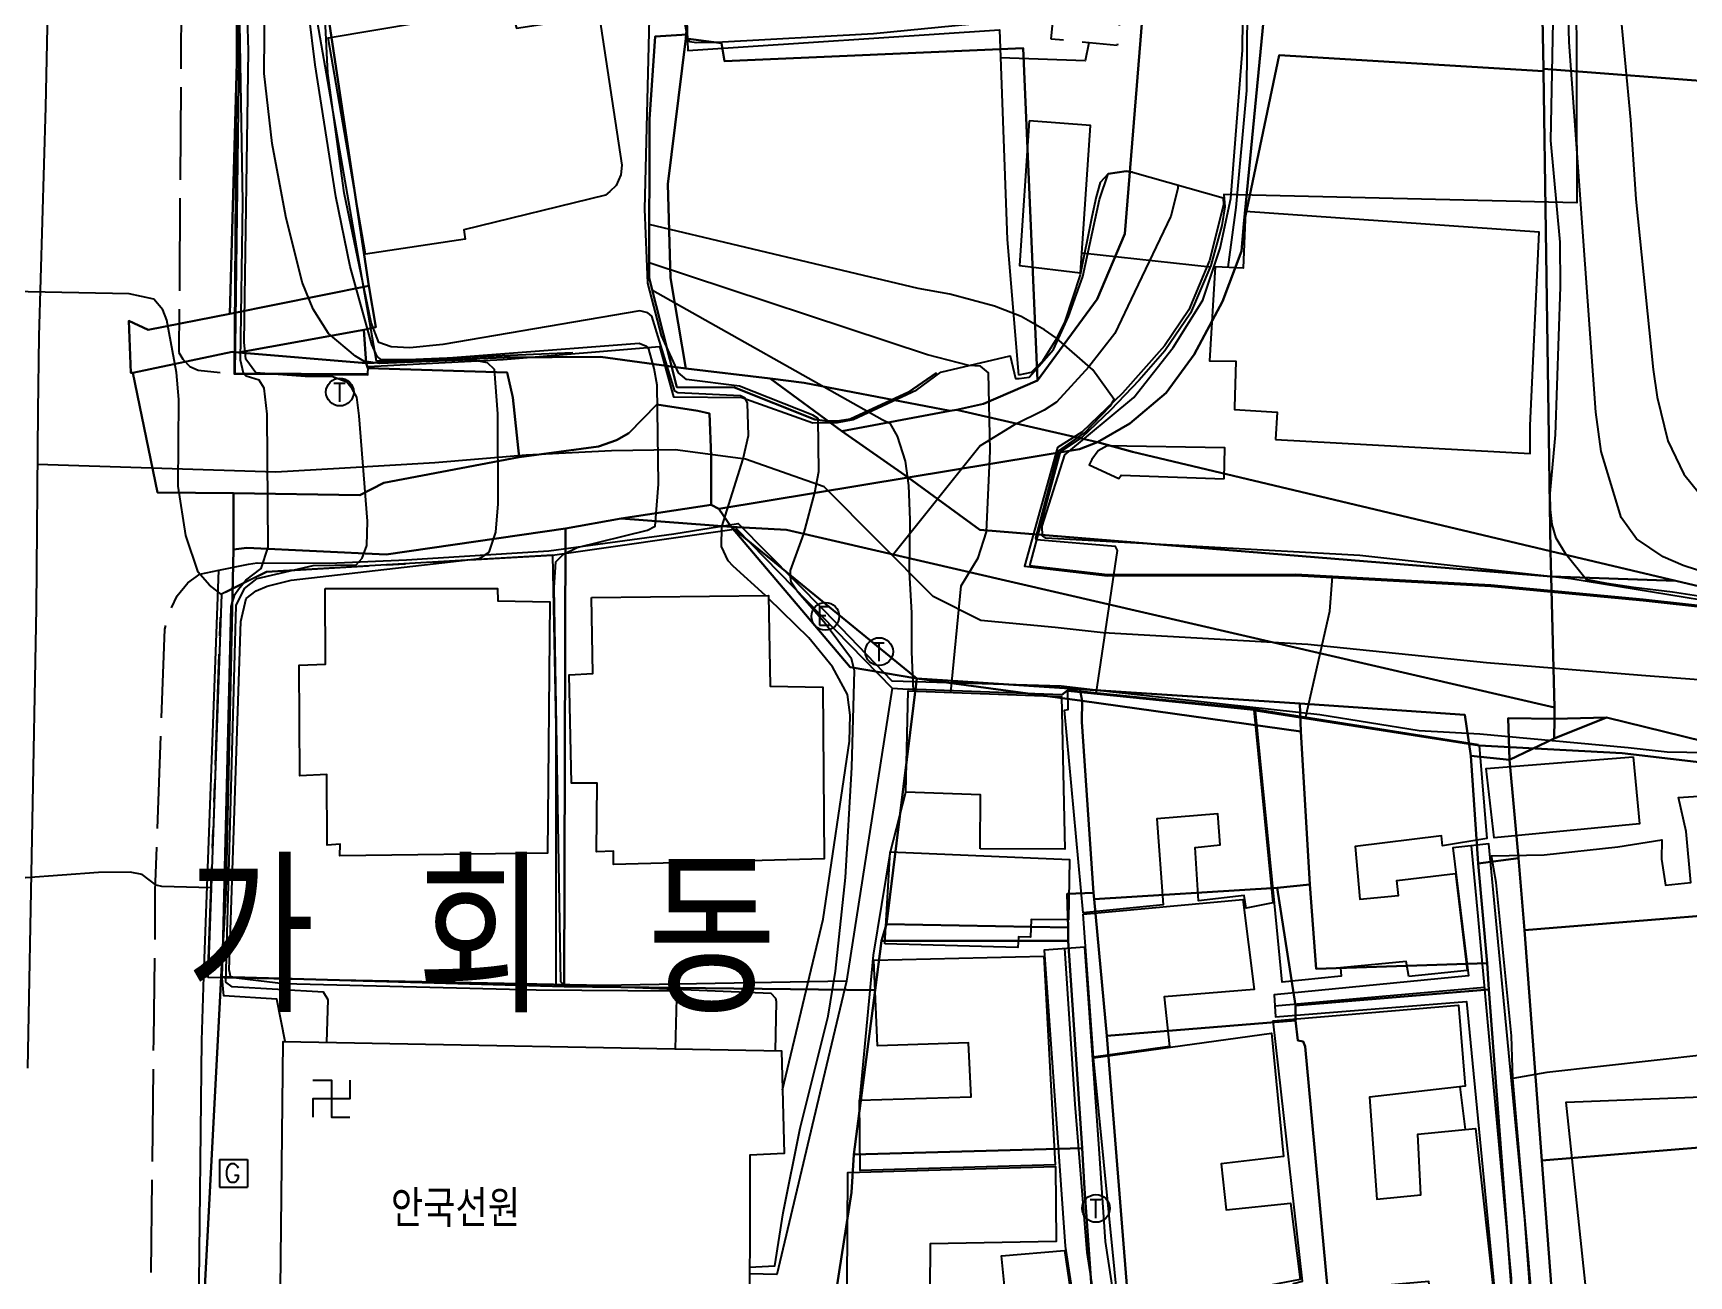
# Model space of a CAD drawing. Header units: feet. Extents: x 197796 to 199821, y 552499 to 555392.
# Drawn here: x 198685.5 to 198775, y 553707.4 to 553774.6 of the extents above; entities that cross this region are included whole.
import ezdxf

# ---------------------------------------------------------------- set-up
doc = ezdxf.new("R2010")
doc.units = ezdxf.units.FT
doc.header["$MEASUREMENT"] = 0
for name, pattern in [('ANYANG1', [11.5, 6, -1, 1, -1.5, 1, -1]), ('ANYANG2', [6, 5, -1]), ('ANYANG3', [3, 2, -1])]:
    doc.linetypes.add(name, pattern=pattern)
for name, color, linetype in [('AAA001', 7, 'CONTINUOUS'), ('AAA004', 7, 'ANYANG3'), ('AAA008', 7, 'CONTINUOUS'), ('AAB123', 7, 'CONTINUOUS'), ('AAC001', 7, 'CONTINUOUS'), ('AAC006', 7, 'ANYANG1'), ('AD002', 7, 'CONTINUOUS'), ('AD0022', 1, 'CONTINUOUS'), ('AE001', 1, 'ANYANG2'), ('AE150', 7, 'CONTINUOUS'), ('AZ0202', 7, 'CONTINUOUS'), ('AZ0203', 7, 'CONTINUOUS'), ('AZ080', 1, 'CONTINUOUS'), ('AZ0801', 7, 'CONTINUOUS'), ('AZB010', 1, 'CONTINUOUS'), ('CAA001', 7, 'CONTINUOUS'), ('CAA002', 30, 'CONTINUOUS'), ('wipco_지적', 20, 'CONTINUOUS'), ('ZC002', 7, 'CONTINUOUS'), ('ZC251', 7, 'CONTINUOUS')]:
    doc.layers.add(name, color=color, linetype=linetype)
doc.styles.add('GHS', font='ROMANS', dxfattribs={"bigfont": 'NGSW.shx'})
doc.styles.add('NGSW', font='ROMANS.shx', dxfattribs={"bigfont": 'NGSW.shx'})

# ---------------------------------------------------------------- blocks, each defined once
blk = doc.blocks.new('AZ0203')
at = {"layer": 'AZ0203'}
blk.add_circle((0, 0), 0.75, dxfattribs=at)
at = {"layer": 'AZ0203', "style": 'GHS'}
blk.add_text('T', height=1, dxfattribs=at).set_placement((-0.362, -0.524))
blk = doc.blocks.new('AAB123')
at = {"layer": 'AAB123'}
for points in [[(-1, 1), (0, 1), (0, -1), (1, -1)], [(1, 1), (1, 0), (-1, 0), (-1, -1)]]:
    blk.add_lwpolyline(points, dxfattribs=at)
blk = doc.blocks.new('AZB010')
at = {"layer": 'AZB010'}
for points in [[(-0.763, 0.79), (0.737, 0.79)], [(-0.763, 0.79), (-0.763, -0.71)], [(0.737, 0.79), (0.737, -0.71)], [(-0.763, -0.71), (0.737, -0.71)]]:
    blk.add_lwpolyline(points, dxfattribs=at)
at = {"layer": 'AZB010', "style": 'GHS'}
blk.add_text('G', height=1, dxfattribs=at).set_placement((-0.522, -0.446))
blk = doc.blocks.new('AZ0202')
at = {"layer": 'AZ0202'}
blk.add_circle((0, 0), 0.75, dxfattribs=at)
at = {"layer": 'AZ0202', "style": 'GHS'}
blk.add_text('E', height=1, dxfattribs=at).set_placement((-0.496, -0.477))

msp = doc.modelspace()

# ---------------------------------------------------------------- linework, layer by layer
at = {"layer": 'AAA001', "color": 255, "flags": 128}
for points in [[(198703.44, 553762.63), (198701.42, 553774.33), (198711.29, 553775.99), (198711.6, 553774.86), (198716.08, 553775.55), (198717.31, 553767.45), (198717.24, 553766.93), (198717, 553766.35), (198716.66, 553766.02), (198716.41, 553765.82), (198708.75, 553763.96), (198708.82, 553763.45)], [(198739.33, 553769.84), (198738.81, 553762.02), (198742.11, 553761.63), (198742.66, 553769.59)], [(198752.66, 553752.62), (198766.43, 553751.86), (198766.44, 553753.38), (198766.92, 553763.83), (198751.03, 553764.94), (198750.91, 553761.89), (198749.39, 553761.96), (198749.09, 553756.88), (198750.51, 553756.86), (198750.44, 553754.34), (198750.44, 553754.24), (198752.75, 553754.1)], [(198701.25, 553744.56), (198710.57, 553744.56), (198710.6, 553743.9), (198713.4, 553743.84), (198713.29, 553730.25), (198702.04, 553730.1), (198702.06, 553730.73), (198701.37, 553730.69), (198701.35, 553734.51), (198699.88, 553734.44), (198699.84, 553740.41), (198701.27, 553740.47)], [(198715.67, 553744.07), (198725.23, 553744.18), (198725.33, 553739.28), (198728.17, 553739.22), (198728.25, 553729.95), (198716.86, 553729.63), (198716.86, 553730.35), (198715.94, 553730.32), (198715.96, 553734.04), (198714.58, 553734.03), (198714.46, 553739.9), (198715.74, 553739.96)], [(198736.68, 553730.48), (198736.7, 553733.41), (198732.67, 553733.54), (198732.79, 553739.03), (198741.08, 553738.72), (198741.26, 553730.47)], [(198742.26, 553727.02), (198741.24, 553737.99), (198741.44, 553738.01), (198741.43, 553739.03), (198751.49, 553738), (198752.51, 553727.57), (198751.07, 553727.28), (198750.96, 553727.96), (198748.5, 553727.68), (198748.32, 553730.55), (198749.66, 553730.71), (198749.54, 553732.37), (198746.24, 553732.11), (198746.59, 553727.46)], [(198759.87, 553723.59), (198759.73, 553724.4), (198756.18, 553724.05), (198756.22, 553723.6), (198753.02, 553723.28), (198752.6, 553727.54), (198751.58, 553737.97), (198763.68, 553736.07), (198764.09, 553731.05), (198761.7, 553730.64), (198761.63, 553731.19), (198756.96, 553730.62), (198757.23, 553727.76), (198759.31, 553727.96), (198759.23, 553728.77), (198762.39, 553729.15), (198763.03, 553723.9)], [(198772, 553735.46), (198772.34, 553731.84), (198764.49, 553731.08), (198764.05, 553734.83)], [(198731.53, 553725.34), (198731.81, 553730.32), (198741.51, 553729.91), (198741.46, 553726.65), (198739.44, 553726.66), (198739.41, 553725.71), (198738.75, 553725.72), (198738.73, 553725.15)], [(198742.82, 553719.22), (198742.25, 553726.95), (198750.9, 553727.75), (198751.51, 553722.88), (198746.63, 553722.48), (198746.92, 553719.79)], [(198730.15, 553716.89), (198736.2, 553717.08), (198736.06, 553720), (198731.13, 553719.83), (198730.94, 553724.47), (198740.13, 553724.68), (198740.74, 553713.4), (198730.2, 553713.1)], [(198761.14, 553705.35), (198760.96, 553707.09), (198758.51, 553706.88), (198758.79, 553705.23), (198758, 553705.24), (198754.45, 553704.94), (198753.54, 553704.78), (198753.63, 553706.99), (198754.12, 553707.11), (198752.54, 553721.19), (198762.55, 553722.03), (198762.91, 553717.65), (198757.74, 553717.05), (198758.14, 553711.54), (198760.52, 553711.77), (198760.35, 553715.06), (198763.48, 553715.36), (198764.54, 553705.74)], [(198744.51, 553702.14), (198742.82, 553719.18), (198752.45, 553720.52), (198753.09, 553713.85), (198749.72, 553713.45), (198750, 553710.97), (198753.47, 553711.32), (198754, 553707.19), (198752.48, 553706.91), (198752.67, 553704.68), (198748.9, 553704.17), (198749.01, 553702.44)], [(198729.48, 553703.91), (198729.52, 553712.99), (198740.76, 553713.31), (198740.8, 553709.26), (198733.98, 553709.12), (198733.94, 553704.02)], [(198738.69, 553698.29), (198738.28, 553704.16), (198737.84, 553708.47), (198741.24, 553708.77), (198741.99, 553703.75), (198742.35, 553698.44)]]:
    msp.add_lwpolyline(points, close=True, dxfattribs=at)
for points in [[(198776.05, 553719.37), (198767.34, 553718.4), (198765.5, 553718.07), (198765.42, 553720.38), (198764.59, 553728.67), (198764.35, 553730.1), (198767.2, 553730.16), (198771.18, 553730.59), (198773.56, 553730.97), (198773.53, 553729.93), (198773.75, 553728.52), (198775.12, 553728.67), (198774.87, 553731.43), (198774.46, 553733.26), (198776.91, 553733.43)], [(198775.28, 553706.41), (198769.53, 553705.9), (198768.39, 553716.79), (198776.18, 553717.1)]]:
    msp.add_lwpolyline(points, dxfattribs=at)
at = {"layer": 'AAA004', "color": 255, "flags": 128}
msp.add_lwpolyline([(198740.53, 553774.27), (198740.94, 553778.5), (198744.51, 553778.15), (198744.1, 553773.92)], close=True, dxfattribs=at)
at = {"layer": 'AAA008', "color": 255, "flags": 128}
msp.add_lwpolyline([(198698.77, 553700.01), (198698.98, 553720.07), (198725.93, 553719.56), (198726.08, 553714.02), (198724.23, 553713.92), (198724.2, 553702.75), (198723.4, 553702.74), (198723.31, 553699.77), (198712.11, 553699.91), (198712.09, 553699.1), (198704.62, 553699.22), (198704.64, 553700.11)], close=True, dxfattribs=at)
at = {"layer": 'AAC001', "color": 255, "flags": 128}
for points in [[(198698.21, 553850.69), (198698.33, 553854.63), (198702.91, 553856.97), (198711.69, 553845.74), (198715.83, 553839.02), (198717.74, 553833.59), (198719.16, 553822.62), (198718.96, 553806.31), (198719.22, 553794.74), (198720.17, 553794.64), (198720.87, 553773.65), (198737.73, 553774.76), (198738.15, 553763.43), (198738.76, 553756.09)], [(198766.18, 553833.51), (198767.64, 553824.35), (198768.43, 553815.71), (198768.8, 553804.42), (198768.91, 553784.11), (198768.96, 553765.41), (198749.86, 553765.87), (198749.92, 553765.19), (198749.75, 553764.19), (198749.16, 553762.03), (198748.06, 553759.45), (198746.67, 553757.41), (198745.29, 553755.83), (198743.74, 553754.2), (198742.19, 553752.72), (198741.02, 553751.95), (198739.36, 553745.78)], [(198714.65, 553757.3), (198704.04, 553756.85), (198700.62, 553776.45), (198715.56, 553777.45), (198720.74, 553777.61)], [(198734.32, 553756.22), (198732.81, 553755.18), (198729.66, 553753.72), (198728.95, 553753.61), (198728.28, 553753.62), (198727.75, 553753.7), (198723.39, 553755.43), (198720.28, 553755.44), (198718.78, 553761.35), (198718.8, 553769.93), (198719.11, 553774.41), (198720.84, 553774.52)], [(198742.56, 553774.07), (198742.37, 553773.1), (198737.79, 553773.26)], [(198784.16, 553769.34), (198783.3, 553766.48), (198781.44, 553751.35), (198780.22, 553743.12), (198772.55, 553743.97), (198764.31, 553744.74), (198753.76, 553745.32), (198743.58, 553745.3), (198739.36, 553745.78)], [(198744.92, 553767.08), (198744.59, 553767.13), (198743.6, 553766.98), (198743.18, 553766.51), (198742.96, 553765.74), (198742.72, 553764.66), (198742.1, 553761.53), (198741.27, 553758.99), (198740.74, 553757.96), (198740.05, 553756.85), (198739.44, 553756.24), (198738.76, 553756.09)], [(198713.56, 553746.37), (198723.5, 553747.78), (198731.92, 553739.17), (198732.79, 553739.12)], [(198713.56, 553746.37), (198713.74, 553737.09), (198713.74, 553723.15)], [(198731.92, 553739.17), (198729.46, 553723.33), (198716.28, 553723.1), (198694.91, 553723.52)], [(198741.1, 553738.82), (198741.43, 553739.06), (198751.49, 553738.04), (198763.64, 553736.1)], [(198763.68, 553736.07), (198771.42, 553735.65), (198776.64, 553735.04), (198776.67, 553735.53), (198782.25, 553734.85), (198785.81, 553733.65), (198785.79, 553729.79), (198785.84, 553726.42)], [(198731.83, 553730.32), (198732.67, 553733.54)], [(198730.17, 553716.89), (198730.91, 553724.73), (198731.81, 553730.22)], [(198767.73, 553696.67), (198767.28, 553697.49), (198765.5, 553718.07)], [(198762.63, 553717.62), (198762.92, 553715.31)]]:
    msp.add_lwpolyline(points, dxfattribs=at)
at = {"layer": 'AAC006', "color": 255, "flags": 128}
msp.add_lwpolyline([(198694.91, 553723.52), (198695.64, 553744.26), (198698.08, 553745.46), (198713.56, 553746.37)], dxfattribs=at)
at = {"layer": 'AD002', "color": 255, "flags": 128}
for points in [[(198690.59, 553938.2), (198690.47, 553937.49), (198689.97, 553933.35), (198689.61, 553928.68), (198689.29, 553920.54), (198688.96, 553910.95), (198688.72, 553898.96), (198688.43, 553884.34), (198688.1, 553869.43), (198687.72, 553851.73), (198687.49, 553839.83), (198687.23, 553823.46), (198686.91, 553807.97), (198686.53, 553789.6), (198686.13, 553770.6), (198685.77, 553758.2), (198685.72, 553754.17), (198685.63, 553743.5), (198685.15, 553718.63)], [(198747.37, 553766.39), (198747.38, 553766.19), (198747, 553764.69), (198745.04, 553760.58), (198743.96, 553758.34), (198742.57, 553756.54), (198740.81, 553754.63), (198740.15, 553754.21), (198738.51, 553753.4), (198736.68, 553752.27), (198731.95, 553746.34)], [(198778.63, 553739.39), (198772.46, 553739.86), (198764.07, 553740.55), (198754.41, 553741.53), (198743.34, 553742.16), (198740.75, 553742.45), (198736.72, 553742.83), (198734.15, 553744.12), (198728.24, 553750.06), (198724, 553751.56), (198720.19, 553752.06), (198716.75, 553752), (198712.12, 553751.77), (198707.19, 553751.35), (198702.01, 553751.05), (198698.58, 553750.85), (198685.69, 553751.27)], [(198776.43, 553691.54), (198760.96, 553686.01), (198751.22, 553682.69), (198747.75, 553682.07), (198744.74, 553681.8), (198747.98, 553684.7), (198749.88, 553685.63), (198754.28, 553687.27), (198762.48, 553690.28), (198764.1, 553690.92), (198768.04, 553692.53), (198766.31, 553695.28), (198766.15, 553695.64), (198765.73, 553700.49), (198765.39, 553704.33), (198765.43, 553707.25), (198764.12, 553721.31), (198763.62, 553726.85), (198763.27, 553730.65)], [(198741.25, 553725.09), (198741.81, 553716.68), (198742.46, 553708.66), (198742.88, 553705.89), (198743.58, 553698.26), (198744.14, 553693.62), (198744.74, 553681.8), (198744.11, 553680.91), (198742.34, 553679.67), (198741.33, 553678.44), (198741.18, 553676.35), (198741.18, 553671.49), (198741.25, 553662.29), (198741.96, 553647.76), (198742.62, 553638.39), (198743.45, 553626.53), (198743.82, 553617.71), (198744.13, 553601.55), (198744.25, 553595.35)], [(198752.62, 553722), (198758.44, 553722.51), (198763.96, 553723)]]:
    msp.add_lwpolyline(points, dxfattribs=at)
at = {"layer": 'AD0022', "color": 255, "flags": 128}
msp.add_lwpolyline([(198696.49, 553778.96), (198696.37, 553760.98), (198696.34, 553756.16), (198703.57, 553756.12), (198703.58, 553756.57), (198710.89, 553756.94), (198719.34, 553757.65), (198720.09, 553754.92), (198723.8, 553754.88), (198727.64, 553753.51), (198728.96, 553753.53), (198729.82, 553753.7), (198733.26, 553755.31), (198734.55, 553756.25), (198738.31, 553757.14), (198738.6, 553755.92), (198738.8, 553755.92), (198739.34, 553755.98), (198740.66, 553757.48), (198741.46, 553759.27), (198742.23, 553761.43), (198743.14, 553765.6), (198743.61, 553766.98), (198744.59, 553767.13), (198744.92, 553767.08), (198749.82, 553765.69), (198749.84, 553765.3), (198749.09, 553762.3), (198747.98, 553759.63), (198746.66, 553757.68), (198744.39, 553755.12), (198742.19, 553753.01), (198740.87, 553752.18), (198739.08, 553745.76), (198743.58, 553745.25), (198753.76, 553745.27), (198764.31, 553744.69), (198772.54, 553743.92), (198780.21, 553743.07)], dxfattribs=at)
at = {"layer": 'AD0022', "color": 255}
for points in [[(198694.42, 553705.41), (198694.58, 553720.12), (198694.69, 553723.58), (198695.51, 553745.55), (198697.11, 553745.88), (198697.57, 553745.95), (198701.47, 553745.93), (198705.66, 553746.11), (198713.36, 553746.59), (198720.11, 553747.51), (198723.59, 553748.08), (198728.25, 553743.38), (198731.91, 553739.57), (198741.06, 553739.3), (198743.23, 553739.05), (198743.37, 553739.03), (198755.06, 553737.74), (198760.43, 553736.89), (198763.72, 553736.71), (198771.73, 553735.96), (198773.85, 553735.73), (198777.03, 553735.67)], [(198766.59, 553704.38), (198766.14, 553710.44), (198764.66, 553725.84), (198764.2, 553730.75), (198762.26, 553730.54), (198763.1, 553723.61), (198752.58, 553722.59), (198752.66, 553721.4), (198763, 553722.23), (198764.6, 553705.66)], [(198744.31, 553703.71), (198743.47, 553709.25), (198743.13, 553714.26), (198742.34, 553725.17), (198740.14, 553725.01), (198740.93, 553714.11), (198741.28, 553709), (198742.13, 553703.46)]]:
    msp.add_lwpolyline(points, dxfattribs=at)
at = {"layer": 'AE001', "color": 255, "flags": 128}
for points in [[(198693.6, 553795.66), (198693.49, 553778.98), (198693.37, 553761), (198693.34, 553757.33), (198693.56, 553756.97), (198693.94, 553756.57), (198694.39, 553756.36), (198696.34, 553756.16)], [(198692.28, 553582.91), (198692.07, 553582.99), (198691.55, 553583.32), (198690.83, 553583.94), (198690.2, 553584.56), (198689.69, 553585.27), (198689.35, 553585.98), (198689.24, 553586.41), (198689.19, 553590.9), (198689.56, 553602.49), (198689.95, 553611.2), (198689.96, 553611.74), (198690.04, 553615.01), (198689.86, 553618.97), (198690.07, 553628.55), (198690.03, 553629.91), (198690.45, 553640.12), (198690.49, 553644.04), (198690.81, 553658.79), (198690.85, 553659.64), (198691.11, 553665.01), (198691.3, 553675.21), (198691.54, 553693.67), (198691.82, 553705.46), (198691.98, 553720.15), (198692.05, 553725.11), (198692.06, 553728.22), (198692.59, 553742.37), (198692.82, 553743.27), (198693.25, 553744.16), (198693.82, 553744.87), (198694.47, 553745.34), (198695.51, 553745.55)]]:
    msp.add_lwpolyline(points, dxfattribs=at)
at = {"layer": 'AE150', "color": 255, "flags": 128}
msp.add_lwpolyline([(198749.89, 553750.49), (198749.92, 553752.16), (198743.55, 553752.28), (198743.07, 553752.01), (198742.73, 553751.53), (198742.58, 553751.25), (198744.19, 553750.51), (198744.32, 553750.69)], close=True, dxfattribs=at)
at = {"layer": 'AZ080', "color": 255, "flags": 128}
for points in [[(198698.21, 553850.69), (198698.33, 553854.63), (198702.91, 553856.97), (198711.69, 553845.74), (198715.83, 553839.02), (198717.74, 553833.59), (198719.16, 553822.62), (198718.96, 553806.31), (198719.22, 553794.74), (198720.17, 553794.64), (198720.87, 553773.65), (198737.73, 553774.76), (198738.15, 553763.43), (198738.76, 553756.09)], [(198744.92, 553767.08), (198744.59, 553767.13), (198743.6, 553766.98), (198743.18, 553766.51), (198742.96, 553765.74), (198742.72, 553764.66), (198742.1, 553761.53), (198741.27, 553758.99), (198740.74, 553757.96), (198740.05, 553756.85), (198739.44, 553756.24), (198738.76, 553756.09)], [(198749.86, 553765.87), (198749.92, 553765.19), (198749.75, 553764.19), (198749.16, 553762.03), (198748.06, 553759.45), (198746.67, 553757.41), (198745.29, 553755.83), (198743.74, 553754.2), (198742.19, 553752.72), (198741.02, 553751.95)], [(198713.56, 553746.37), (198698.08, 553745.46), (198695.64, 553744.26)], [(198695.64, 553744.26), (198695.19, 553731.37), (198694.91, 553723.52)], [(198741.1, 553738.82), (198732.79, 553739.12)], [(198763.64, 553736.1), (198751.49, 553738.04), (198741.43, 553739.06), (198741.1, 553738.82)]]:
    msp.add_lwpolyline(points, dxfattribs=at)
at = {"layer": 'AZ0801', "color": 255, "flags": 128}
for points in [[(198766.18, 553833.51), (198767.64, 553824.35), (198768.43, 553815.71), (198768.8, 553804.42), (198768.91, 553784.11), (198768.96, 553765.41)], [(198697.99, 553776.18), (198696.62, 553776.19), (198696.37, 553756.21), (198703.57, 553756.17)], [(198720.84, 553774.52), (198719.11, 553774.41), (198718.8, 553769.93), (198718.78, 553761.35), (198720.28, 553755.44), (198723.39, 553755.43), (198727.75, 553753.7), (198728.28, 553753.62), (198728.95, 553753.61), (198729.66, 553753.72), (198732.81, 553755.18), (198734.32, 553756.22)], [(198739.36, 553745.78), (198743.58, 553745.3), (198753.76, 553745.32), (198764.31, 553744.74), (198772.55, 553743.97), (198780.22, 553743.12)], [(198695.64, 553744.26), (198694.96, 553724.77), (198694.91, 553723.52)], [(198785.81, 553733.65), (198782.25, 553734.85), (198776.67, 553735.53), (198776.64, 553735.04), (198771.42, 553735.65), (198763.68, 553736.07)], [(198729.46, 553723.33), (198728.11, 553717.65), (198725.68, 553707.47), (198724.21, 553707.5)]]:
    msp.add_lwpolyline(points, dxfattribs=at)
at = {"layer": 'CAA001', "color": 255, "flags": 128}
for points, elevation in [([(198699.09, 553720.068), (198698.64, 553722.35), (198695.77, 553722.53), (198695.68, 553723.49), (198696.17, 553743.58), (198696.36, 553744.24), (198696.56, 553744.53), (198696.97, 553745.01), (198697.79, 553745.64), (198698.17, 553746.79), (198698.11, 553753.98), (198697.95, 553755.39), (198697.69, 553755.82), (198696.99, 553756.05), (198696.83, 553756.2), (198696.67, 553756.91), (198696.81, 553765.45), (198696.55, 553780.5)], 50), ([(198801.021, 553738.15), (198787.87, 553741.36), (198784.01, 553742.41), (198780.12, 553743.21), (198768.63, 553745.08), (198757.22, 553746.34), (198740.23, 553747.29), (198740.05, 553747.41), (198740.03, 553747.94), (198741.26, 553751.78), (198745, 553754.89), (198747.12, 553757.6), (198748.73, 553760.15), (198749.66, 553762.96), (198750.25, 553765.64), (198750.88, 553773.67), (198750.94, 553780.41)], 60), ([(198724.214, 553707.86), (198725.58, 553707.93), (198726.03, 553710.81), (198726.94, 553715.38), (198728.47, 553721.43), (198728.86, 553723.87), (198729.4, 553728.94), (198729.75, 553734.88), (198729.89, 553740.13), (198729.73, 553740.76), (198728.24, 553742.74), (198726.82, 553744.37), (198726.47, 553744.91), (198726.42, 553745.21), (198726.42, 553745.54), (198727.14, 553747.52), (198727.75, 553749.76), (198727.95, 553750.88), (198727.92, 553753.75), (198727.64, 553753.94), (198723.66, 553755.51), (198720.8, 553755.87), (198720.37, 553756.22), (198719.44, 553758.24), (198718.71, 553761.07), (198718.55, 553765.08), (198718.91, 553779.81)], 55), ([(198736.26, 553775.08), (198730.92, 553774.55), (198722.42, 553774.09), (198721.32, 553774.06), (198720.98, 553774.12), (198720.87, 553774.29), (198720.63, 553775.55)], 60)]:
    msp.add_lwpolyline(points, dxfattribs=dict(at, elevation=elevation))
at = {"layer": 'CAA002', "color": 255, "flags": 128}
for points, elevation in [([(198782.007, 553746.539), (198779.36, 553745.16), (198778.41, 553745), (198776.1, 553745.36), (198774.71, 553745.8), (198773.62, 553746.27), (198772.18, 553747.25), (198771.35, 553748.4), (198770.28, 553751.97), (198769.98, 553754.1), (198768.54, 553774.11), (198768.36, 553780.76), (198768.04, 553787.39), (198767.99, 553810.81), (198767.83, 553811.87), (198767.11, 553812.11), (198762.31, 553812.28), (198749.28, 553813.18), (198744.12, 553812.88)], 63), ([(198784.938, 553746.117), (198783.98, 553744.91), (198782.37, 553744.29), (198779.97, 553744.03), (198778.45, 553744.01), (198776.24, 553744.03), (198774.14, 553744.37), (198772.03, 553744.61), (198770.58, 553744.83), (198769.46, 553745.04), (198768.36, 553746.42), (198767.85, 553747.28), (198767.62, 553748.02), (198767.53, 553748.84), (198767.52, 553749.7), (198767.81, 553752.87), (198768.07, 553760.88), (198768.06, 553763.28), (198767.56, 553768.79), (198767.84, 553783.5)], 62), ([(198771.25, 553776.4), (198771.87, 553769.9), (198772.15, 553765.62), (198773.09, 553756.41), (198773.31, 553754.91), (198773.88, 553752.55), (198774.75, 553750.74), (198775.96, 553749.24), (198777.16, 553748.64), (198778.31, 553748.36), (198779.2, 553748.3), (198780.32, 553748.58), (198780.8, 553749.16), (198781.93, 553754.19), (198782.8, 553759.55), (198784.29, 553766.49), (198785.05, 553768.71), (198786.23, 553770.45), (198788.15, 553772.54), (198788.54, 553773.4), (198788.62, 553774.34), (198788.26, 553781.88)], 64), ([(198720.2, 553719.668), (198720.27, 553722.41), (198720.09, 553722.79), (198712.66, 553722.84), (198699, 553723.19), (198696.15, 553723.53), (198696.06, 553723.95), (198696.69, 553742.77), (198696.98, 553744.02), (198697.53, 553744.44), (198698.11, 553744.69), (198699.41, 553745.02), (198709.6, 553746.19), (198710.12, 553746.52), (198710.48, 553747.6), (198710.61, 553749.14), (198710.6, 553754.01), (198710.41, 553756.41), (198710.04, 553756.76), (198709.17, 553756.93), (198704.22, 553756.72), (198703.35, 553756.85), (198702.89, 553757.13), (198701.44, 553758.35), (198700.61, 553759.66), (198700.01, 553761.13), (198699.13, 553764.67), (198698.39, 553768.63), (198697.96, 553772.41), (198698.02, 553780.8)], 52), ([(198701.35, 553720.025), (198701.41, 553722.32), (198701.17, 553722.74), (198696.23, 553723.03), (198695.89, 553723.28), (198696.44, 553743.65), (198696.9, 553744.57), (198697.57, 553745.11), (198700.6, 553745.8), (198702.94, 553745.84), (198703.25, 553746.2), (198703.51, 553746.89), (198703.55, 553748.21), (198703.09, 553753.89), (198702.97, 553754.91), (198702.72, 553755.35), (198702.43, 553755.71), (198701.62, 553756.03), (198700.17, 553756.03), (198697.51, 553756.23), (198696.96, 553756.97), (198696.88, 553757.88), (198697.11, 553773.63), (198696.95, 553779.17)], 51), ([(198725.62, 553719.566), (198725.67, 553722.21), (198725.63, 553722.4), (198725.38, 553722.66), (198714.55, 553723.11), (198714.16, 553723.14), (198714.01, 553723.3), (198713.64, 553744.61), (198713.73, 553746), (198714.14, 553746.42), (198714.89, 553746.77), (198718.69, 553747.72), (198719.1, 553747.94), (198719.29, 553750.21), (198719.21, 553755.55), (198719.05, 553756.45), (198718.76, 553757.5), (198718.64, 553757.65), (198718.24, 553757.8), (198706.98, 553756.95), (198704.31, 553756.93), (198704.07, 553757.1), (198703.78, 553757.75), (198702.61, 553761.98), (198701.83, 553765.75), (198700.72, 553772.87), (198700.37, 553775.66)], 53), ([(198725.072, 553744.178), (198723.32, 553745.76), (198723.05, 553746.06), (198722.7, 553746.83), (198722.71, 553747.9), (198723.86, 553751.58), (198724.16, 553752.83), (198724.1, 553754.59), (198723.97, 553754.85), (198723.72, 553754.98), (198720.33, 553755.14), (198720.16, 553755.23), (198718.93, 553759.29), (198718.7, 553759.46), (198718.27, 553759.57), (198707.62, 553757.76), (198705.84, 553757.58), (198704.83, 553757.62), (198704.16, 553757.86), (198703.74, 553758.94), (198702.28, 553765.95), (198701.4, 553772.43), (198701.25, 553775.34)], 54), ([(198742.964, 553738.873), (198744.12, 553746.61), (198744.01, 553746.84), (198739.73, 553747.19), (198739.69, 553747.28), (198740.94, 553752), (198742.32, 553752.98), (198743.71, 553754.42), (198743.94, 553754.78), (198742.78, 553756.39), (198740.81, 553758.09), (198740.16, 553758.55), (198738.91, 553759.26), (198737.46, 553759.82), (198735.05, 553760.48), (198733.34, 553760.78), (198718.787, 553764.241)], 58), ([(198754.29, 553737.544), (198755.59, 553743.34), (198755.75, 553745.21)], 59), ([(198725.987, 553717.457), (198728.2, 553726.69), (198729.62, 553736.31), (198729.66, 553737.72), (198729.5, 553738.83), (198728.69, 553740.32), (198727.41, 553741.89), (198725.233, 553744.027)], 54), ([(198695.086, 553728.38), (198692.42, 553728.44), (198692.12, 553728.52), (198691.35, 553729.1), (198690.7, 553729.23), (198688.99, 553729.21), (198685.07, 553728.91), (198681.79, 553729.57), (198680.25, 553729.75), (198675.09, 553729.76)], 48)]:
    msp.add_lwpolyline(points, dxfattribs=dict(at, elevation=elevation))
at = {"layer": 'CAA002', "color": 255}
for points, elevation in [([(198720.209, 553797.87), (198720.662, 553790.744), (198721.103, 553790.54), (198724.26, 553790.1), (198733.29, 553789.82), (198735.08, 553789.63), (198735.78, 553789.36), (198735.97, 553789.05), (198735.93, 553786.52), (198736.12, 553784.79), (198736.55, 553784.01), (198737.1, 553783.65), (198748.75, 553783.08), (198750.76, 553782.85), (198751.01, 553782.68), (198751.09, 553782.08), (198751.15, 553778.04), (198751.09, 553771.49), (198750.52, 553765.16), (198750.081, 553761.928)], 61), ([(198695.639, 553744.244), (198695, 553744.74), (198694.39, 553745.45), (198693.72, 553747.42), (198693.31, 553750.1), (198693.34, 553754.78), (198693.21, 553756.24), (198692.69, 553759.07), (198692.47, 553759.62), (198691.98, 553760.2), (198690.66, 553760.49), (198684.28, 553760.62), (198682.23, 553760.93), (198680.14, 553761.48), (198679.61, 553761.91), (198679.27, 553762.39), (198678.58, 553763.06), (198678.44, 553762.98), (198678.33, 553760.83), (198678.13, 553760.75), (198675.09, 553760.42)], 49), ([(198749.122, 553761.94), (198742.184, 553762.701)], 59), ([(198735.102, 553738.944), (198735.65, 553744.71), (198736.57, 553746.22), (198737.02, 553747.62), (198737.22, 553752), (198737.14, 553756.23), (198736.7, 553756.59), (198736.07, 553756.61), (198733.83, 553757.19), (198718.782, 553762.169)], 57), ([(198733.07, 553739.02), (198732.995, 553741.134), (198732.995, 553743.254), (198732.867, 553745.46), (198732.89, 553748.28), (198732.83, 553750.13), (198732.65, 553751.45), (198732.22, 553752.8), (198731.84, 553753.46), (198731.38, 553753.68), (198718.953, 553760.668)], 56)]:
    msp.add_lwpolyline(points, dxfattribs=dict(at, elevation=elevation))
at = {"layer": 'wipco_지적', "color": 20}
for points in [[(198766.005, 553833.646), (198780.241, 553835.853), (198780.358, 553834.264), (198780.763, 553823.993), (198780.834, 553823.201), (198786.931, 553790.115), (198787.249, 553772.107), (198787.121, 553771.142), (198786.957, 553771.142), (198767.164, 553772.659), (198767.03, 553779.034), (198766.468, 553804.698), (198766.005, 553833.646)], [(198742.305, 553818.574), (198742.379, 553817.229), (198742.039, 553799.787), (198742.605, 553799.204), (198742.741, 553780.601), (198745.916, 553780.4), (198745.85, 553780.245), (198744.502, 553763.73), (198743.008, 553760.213), (198739.78, 553755.803), (198739.005, 553773.779), (198722.853, 553773.068), (198722.689, 553774.052), (198720.755, 553774.307), (198721.057, 553777.848), (198721.409, 553782.12), (198719.671, 553791.863), (198719.689, 553793.867), (198719.923, 553807.668), (198720.669, 553812.64), (198721.161, 553813.86), (198737.936, 553817.234), (198741.208, 553820.123), (198742.305, 553818.574)], [(198745.85, 553780.245), (198749.063, 553780.129), (198752.461, 553779.931), (198750.947, 553764.282), (198750.821, 553762.808), (198749.798, 553760.078), (198748.266, 553757.217), (198746.753, 553755.14), (198744.779, 553753.491), (198743.028, 553752.471), (198735.397, 553754.226), (198736.874, 553754.554), (198739.78, 553755.803), (198743.008, 553760.213), (198744.502, 553763.73), (198745.85, 553780.245)], [(198752.461, 553779.931), (198767.03, 553779.034), (198767.164, 553772.659), (198767.164, 553772.532), (198752.859, 553773.391), (198750.947, 553764.282), (198752.461, 553779.931)], [(198701.275, 553776.532), (198721.057, 553777.848), (198720.755, 553774.307), (198719.794, 553766.42), (198719.941, 553761.36), (198720.765, 553756.454), (198716.143, 553757.093), (198710.935, 553757.056), (198703.467, 553756.749), (198703.339, 553758.553), (198703.996, 553758.683), (198703.612, 553760.924), (198701.275, 553776.532)], [(198701.275, 553776.532), (198703.612, 553760.924), (198696.104, 553759.416), (198696.576, 553776.232), (198701.275, 553776.532)], [(198720.755, 553774.307), (198722.689, 553774.052), (198722.853, 553773.068), (198739.005, 553773.779), (198739.78, 553755.803), (198736.874, 553754.554), (198735.397, 553754.226), (198735.068, 553754.171), (198727.16, 553755.684), (198725.328, 553755.907), (198720.765, 553756.454), (198719.941, 553761.36), (198719.794, 553766.42), (198720.755, 553774.307)], [(198750.947, 553764.282), (198752.859, 553773.391), (198767.164, 553772.532), (198767.541, 553746.58), (198744.931, 553751.945), (198743.028, 553752.471), (198744.779, 553753.491), (198746.753, 553755.14), (198748.266, 553757.217), (198749.798, 553760.078), (198750.821, 553762.808), (198750.947, 553764.282)], [(198767.164, 553772.532), (198767.164, 553772.659), (198786.957, 553771.142), (198784.297, 553756.645), (198782.331, 553746.083), (198782.331, 553745.828), (198781.881, 553743.197), (198774.311, 553744.968), (198767.541, 553746.58), (198767.164, 553772.532)], [(198696.104, 553759.416), (198703.612, 553760.924), (198703.996, 553758.683), (198703.339, 553758.553), (198696.565, 553757.316), (198696.218, 553757.352), (198690.849, 553756.217), (198690.739, 553756.217), (198690.631, 553759.028), (198691.673, 553758.556), (198696.104, 553759.416)], [(198703.339, 553758.553), (198703.467, 553756.749), (198696.565, 553757.316), (198703.339, 553758.553)], [(198703.467, 553756.749), (198703.559, 553756.475), (198711.103, 553756.233), (198711.414, 553754.884), (198711.746, 553751.656), (198704.437, 553750.283), (198703.124, 553749.609), (198696.298, 553749.717), (198692.184, 553749.753), (198690.849, 553756.217), (198696.218, 553757.352), (198696.565, 553757.316), (198703.467, 553756.749)], [(198720.765, 553756.454), (198725.328, 553755.907), (198729.206, 553753.07), (198732.783, 553750.555), (198722.554, 553748.863), (198722.135, 553749.082), (198722.137, 553751.725), (198722.045, 553754.021), (198721.406, 553754.167), (198719.198, 553754.517), (198717.675, 553752.968), (198717.019, 553752.585), (198716.034, 553752.239), (198711.746, 553751.656), (198711.414, 553754.884), (198711.103, 553756.233), (198703.559, 553756.475), (198703.467, 553756.749), (198710.935, 553757.056), (198716.143, 553757.093), (198720.765, 553756.454)], [(198725.328, 553755.907), (198727.16, 553755.684), (198735.068, 553754.171), (198729.206, 553753.07), (198725.328, 553755.907)], [(198721.406, 553754.167), (198722.045, 553754.021), (198722.137, 553751.725), (198722.135, 553749.082), (198717.264, 553748.353), (198714.251, 553747.814), (198704.553, 553746.395), (198697.023, 553746.761), (198696.299, 553746.673), (198696.298, 553749.717), (198703.124, 553749.609), (198704.437, 553750.283), (198711.746, 553751.656), (198716.034, 553752.239), (198717.019, 553752.585), (198717.675, 553752.968), (198719.198, 553754.517), (198721.406, 553754.167)], [(198735.068, 553754.171), (198735.397, 553754.226), (198743.028, 553752.471), (198742.058, 553752.09), (198732.783, 553750.555), (198729.206, 553753.07), (198735.068, 553754.171)], [(198743.028, 553752.471), (198744.931, 553751.945), (198767.541, 553746.58), (198767.566, 553745.205), (198736.658, 553747.728), (198732.783, 553750.555), (198742.058, 553752.09), (198743.028, 553752.471)], [(198722.554, 553748.863), (198732.783, 553750.555), (198736.658, 553747.728), (198767.566, 553745.205), (198767.744, 553738.12), (198726.21, 553747.73), (198723.211, 553747.897), (198722.554, 553748.863)], [(198722.135, 553749.082), (198722.554, 553748.863), (198723.211, 553747.897), (198717.264, 553748.353), (198722.135, 553749.082)], [(198723.211, 553747.897), (198729.649, 553740.3), (198733.262, 553739.699), (198731.624, 553726.407), (198731.356, 553725.514), (198731.005, 553722.848), (198714.19, 553723.047), (198714.251, 553747.814), (198717.264, 553748.353), (198723.211, 553747.897)], [(198714.251, 553747.814), (198714.19, 553723.047), (198695.629, 553723.564), (198695.883, 553728.12), (198696.299, 553746.673), (198697.023, 553746.761), (198704.553, 553746.395), (198714.251, 553747.814)], [(198733.262, 553739.699), (198723.211, 553747.897), (198726.21, 553747.73), (198767.744, 553738.12), (198767.744, 553737.52), (198765.242, 553737.553), (198765.316, 553735.293), (198763.218, 553735.511), (198762.896, 553737.727), (198753.974, 553738.346), (198733.262, 553739.699)], [(198733.262, 553739.699), (198729.649, 553740.3), (198723.211, 553747.897), (198733.262, 553739.699)], [(198767.541, 553746.58), (198774.311, 553744.968), (198767.566, 553745.205), (198767.541, 553746.58)], [(198781.881, 553743.197), (198782.61, 553742.997), (198790.299, 553741.134), (198800.963, 553738.433), (198800.639, 553730.402), (198789.963, 553732.871), (198783.12, 553734.675), (198783.12, 553734.511), (198770.572, 553737.593), (198767.744, 553737.52), (198767.744, 553738.12), (198767.566, 553745.205), (198774.311, 553744.968), (198781.881, 553743.197)], [(198733.262, 553739.699), (198742.193, 553738.494), (198742.177, 553737.356), (198742.822, 553728.102), (198741.399, 553728.047), (198741.445, 553726.224), (198731.624, 553726.407), (198733.262, 553739.699)], [(198742.193, 553738.494), (198733.262, 553739.699), (198742.068, 553739.124), (198742.193, 553738.494)], [(198742.068, 553739.124), (198753.974, 553738.346), (198754.035, 553736.829), (198742.193, 553738.494), (198742.068, 553739.124)], [(198742.193, 553738.494), (198754.035, 553736.829), (198754.508, 553728.558), (198752.757, 553728.376), (198742.858, 553727.756), (198742.822, 553728.102), (198742.177, 553737.356), (198742.193, 553738.494)], [(198762.896, 553737.727), (198763.218, 553735.511), (198763.622, 553729.693), (198764.1, 553724.306), (198754.859, 553723.996), (198754.508, 553728.558), (198754.035, 553736.829), (198753.974, 553738.346), (198762.896, 553737.727)], [(198767.744, 553737.52), (198767.726, 553736.445), (198765.316, 553735.293), (198765.242, 553737.553), (198767.744, 553737.52)], [(198770.572, 553737.593), (198783.12, 553734.511), (198783.444, 553729.633), (198783.423, 553727.498), (198766.123, 553726.09), (198765.811, 553729.989), (198765.316, 553735.293), (198767.726, 553736.445), (198770.572, 553737.593)], [(198770.572, 553737.593), (198767.726, 553736.445), (198767.744, 553737.52), (198770.572, 553737.593)], [(198765.316, 553735.293), (198765.811, 553729.989), (198763.622, 553729.693), (198763.218, 553735.511), (198765.316, 553735.293)], [(198765.811, 553729.989), (198766.123, 553726.09), (198767.071, 553713.636), (198767.665, 553705.756), (198768.506, 553693.781), (198766.253, 553692.812), (198765.647, 553704.725), (198765.516, 553705.756), (198765.458, 553706.216), (198764.208, 553722.888), (198764.1, 553724.306), (198763.622, 553729.693), (198765.811, 553729.989)], [(198754.508, 553728.558), (198754.859, 553723.996), (198764.1, 553724.306), (198764.208, 553722.888), (198753.743, 553722.015), (198752.757, 553728.376), (198754.508, 553728.558)], [(198742.858, 553727.756), (198743.533, 553720.381), (198744.703, 553705.756), (198744.866, 553703.721), (198745.928, 553687.491), (198746.228, 553686.962), (198744.169, 553686.643), (198743.275, 553698.943), (198742.844, 553704.871), (198742.776, 553705.756), (198742.333, 553712.128), (198742.2, 553714.294), (198741.445, 553725.514), (198741.445, 553726.224), (198741.399, 553728.047), (198742.822, 553728.102), (198742.858, 553727.756)], [(198752.757, 553728.376), (198753.743, 553722.015), (198753.743, 553721.209), (198743.533, 553720.381), (198742.858, 553727.756), (198752.757, 553728.376)], [(198766.123, 553726.09), (198783.423, 553727.498), (198784.558, 553715.078), (198767.071, 553713.636), (198766.123, 553726.09)], [(198741.445, 553726.224), (198741.445, 553725.514), (198731.356, 553725.514), (198731.624, 553726.407), (198741.445, 553726.224)], [(198731.356, 553725.514), (198741.445, 553725.514), (198742.2, 553714.294), (198729.858, 553713.956), (198731.005, 553722.848), (198731.356, 553725.514)], [(198714.19, 553723.047), (198731.005, 553722.848), (198729.858, 553713.956), (198729.732, 553711.896), (198728.778, 553705.756), (198728.573, 553704.222), (198727.783, 553698.352), (198723.788, 553698.215), (198713.714, 553697.631), (198711.973, 553697.557), (198704.088, 553697.096), (198701.899, 553696.992), (198701.878, 553698.55), (198696.921, 553698.595), (198697.005, 553704.994), (198694.804, 553704.456), (198694.698, 553704.459), (198694.698, 553705.756), (198695.629, 553723.564), (198714.19, 553723.047)], [(198753.743, 553722.015), (198764.208, 553722.888), (198765.458, 553706.216), (198755.568, 553705.749), (198754.273, 553719.79), (198754.164, 553720.073), (198753.859, 553720.117), (198753.743, 553721.209), (198753.743, 553722.015)], [(198753.743, 553721.209), (198753.859, 553720.117), (198754.164, 553720.073), (198754.273, 553719.79), (198755.568, 553705.749), (198755.634, 553703.831), (198752.876, 553703.649), (198752.614, 553704.172), (198744.866, 553703.721), (198744.703, 553705.756), (198743.533, 553720.381), (198753.743, 553721.209)], [(198767.071, 553713.636), (198784.558, 553715.078), (198785.222, 553705.756), (198785.706, 553698.964), (198784.323, 553697.149), (198782.727, 553695.962), (198781.006, 553694.977), (198768.85, 553690.765), (198768.506, 553693.781), (198767.665, 553705.756), (198767.071, 553713.636)], [(198728.573, 553704.222), (198728.778, 553705.756), (198729.732, 553711.896), (198729.858, 553713.956), (198742.2, 553714.294), (198742.333, 553712.128), (198742.776, 553705.756), (198742.844, 553704.871), (198728.573, 553704.222)]]:
    msp.add_lwpolyline(points, close=True, dxfattribs=at)
msp.add_lwpolyline([(198696.576, 553776.232), (198696.104, 553759.416), (198691.673, 553758.556), (198690.631, 553759.028), (198690.739, 553756.217), (198690.849, 553756.217), (198692.184, 553749.753), (198696.298, 553749.717), (198696.299, 553746.673), (198695.883, 553728.12), (198695.629, 553723.564), (198694.698, 553705.756), (198694.698, 553704.459), (198689.13, 553703.195), (198688.922, 553705.756), (198685.161, 553705.756)], dxfattribs=at)

# ---------------------------------------------------------------- block references
at = {"layer": 'AAB123', "color": 255}
msp.add_blockref('AAB123', (198701.59, 553716.97), dxfattribs=at)
at = {"layer": 'AZ0202', "color": 255}
msp.add_blockref('AZ0202', (198728.31, 553743.06), dxfattribs=at)
at = {"layer": 'AZ0203', "color": 255}
for p in [(198702.05, 553755.18), (198731.22, 553741.15), (198742.95, 553711.04)]:
    msp.add_blockref('AZ0203', p, dxfattribs=at)
at = {"layer": 'AZB010', "color": 255}
msp.add_blockref('AZB010', (198696.31, 553712.9), dxfattribs=at)

# ---------------------------------------------------------------- texts
at = {"layer": 'ZC002', "style": 'NGSW'}
msp.add_text('안국선원', height=2, dxfattribs=at).set_placement((198704.81, 553710.03))
at = {"layer": 'ZC251', "style": 'NGSW'}
msp.add_text('가 회 동', height=8, dxfattribs=at).set_placement((198693.72, 553721.63))

doc.saveas('drawing.dxf')
